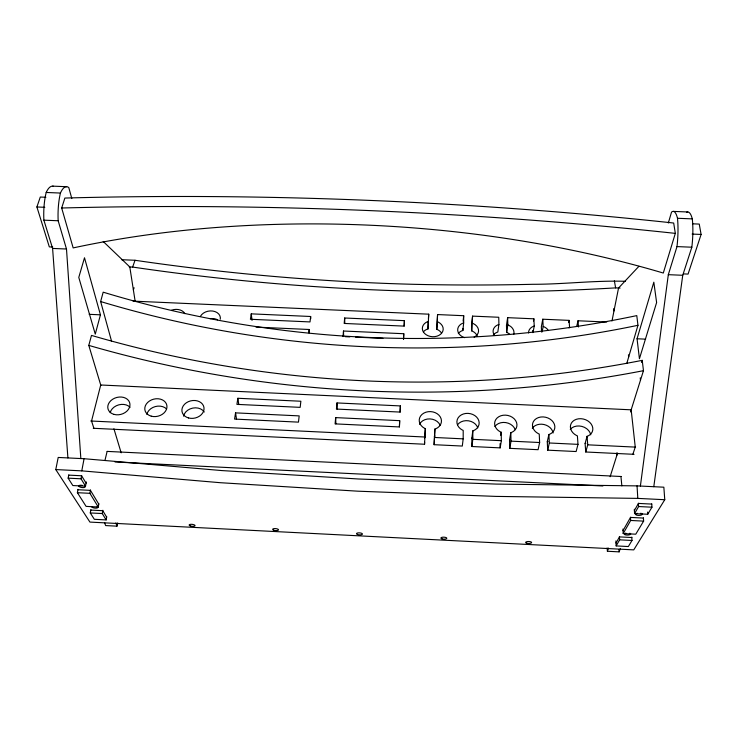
<?xml version="1.0" encoding="UTF-8"?>
<svg xmlns="http://www.w3.org/2000/svg" width="738" height="738" viewBox="0 0 738 738"><rect width="100%" height="100%" fill="white"/><g stroke="black" fill="none" stroke-linecap="round" stroke-linejoin="round"><path stroke-width="1.11" d="M93.274 428.28L424.544 444.239L425.328 428.584L424.534 428.271A11.135 9.077 5.1 0 1 421.988 414.433A11.135 9.077 5.1 0 1 438.999 415.245A11.135 9.077 5.1 0 1 435.715 428.806L434.913 429.036L434.092 444.691L462.302 446.056L463.178 438.852L463.206 430.392L462.412 430.079A11.181 9.077 7.9 0 1 459.506 416.214A11.181 9.077 7.9 0 1 476.564 417.025A11.181 9.077 7.9 0 1 473.611 430.614L472.809 430.844L471.868 438.077L471.877 446.518L500.152 447.874L501.36 440.687L501.185 432.2L500.373 431.887A11.236 9.059 10.5 0 1 497.108 417.985A11.236 9.059 10.5 0 1 514.202 418.806A11.236 9.059 10.5 0 1 511.6 432.422L510.807 432.662L509.524 439.885L509.746 448.335L538.094 449.7L539.635 442.523L539.238 434.018L538.426 433.704A11.31 9.031 13 0 1 534.801 419.765A11.31 9.031 13 0 1 551.941 420.586A11.31 9.031 13 0 1 549.681 434.239L548.888 434.47L547.273 441.693L547.707 450.171L576.12 451.536L578.002 444.359L577.393 435.835L576.562 435.521A11.393 9.004 15.2 0 1 572.587 421.555A11.393 9.004 15.2 0 1 589.754 422.376A11.393 9.004 15.2 0 1 587.845 436.057L587.061 436.296L585.105 443.501L585.76 451.997L634.043 454.322M458.326 333.456A10.387 7.97 6.1 0 1 462.126 330.716L462.864 330.523L463.667 322.93L463.695 315.716L437.569 314.563L436.804 329.36L437.533 329.628A10.36 7.97 4.1 0 1 441.25 332.69M462.864 330.523L462.874 328.465M434.092 444.691L434.913 429.036M436.804 329.36L437.569 314.563M423.381 331.888A10.36 7.97 4.1 0 1 427.247 329.166L427.985 328.964L428.723 314.176L133.061 301.122M424.544 444.239L424.608 442.136M424.728 437.929L425.328 428.584M427.985 328.964L428.197 321.786M399.424 426.887L399.692 420.66L335.67 417.616L335.098 423.88L399.396 426.942L399.692 420.66M400.116 412.191L400.383 405.918L336.998 402.939L336.436 409.073L400.088 412.072L400.383 405.918M403.548 339.12L403.778 333.724L343.502 331.021L342.995 336.574M404.166 326.076L404.396 320.652L344.674 318.004L344.185 323.447L404.138 326.113L404.396 320.652M403.52 339.296L403.778 333.724M428.427 318.521L428.723 314.176M463.123 321.15L463.695 315.716M308.761 332.81L309.139 329.489L255.994 327.1M310.643 316.491L310.015 321.925L250.403 319.268L251.261 313.853L310.643 316.491L310.763 318.659M493.344 335.015A10.433 7.961 8.1 0 1 497.08 332.284L497.809 332.082L498.906 324.499L498.75 317.266L472.56 316.113L471.693 323.714L471.702 330.91L472.44 331.178A10.387 7.97 6.1 0 1 477.274 336.214M471.702 330.91L472.56 316.113M640.39 486.047L668.314 274.674L676.986 246.593A34.861 7.86 -85.9 0 0 677.484 218.273A35.027 7.952 -86 0 0 671.525 212.12L668.333 222.996M471.877 446.518L472.827 439.322L472.809 430.844M653.794 486.702L682.742 275.283L691.838 247.212A34.88 8.303 -85.8 0 0 692.29 218.882A35.037 8.395 -85.9 0 0 686.589 212.295M533.03 332.561L534.22 326.067L533.878 318.816L507.633 317.663L506.48 325.264L506.665 332.478L507.412 332.746A10.433 7.961 8.1 0 1 509.589 334.102M506.665 332.478L507.836 324.895L507.633 317.663M235.56 412.865L234.573 419.083L298.466 422.136L299.185 415.891L235.56 412.865L236.511 419.129M237.876 398.271L236.907 404.369L300.172 407.358L300.873 401.241L237.876 398.271L238.798 404.581M500.668 435.3L501.185 432.2M90.875 509.663L90.276 512.947L94.335 519.312L106.143 519.912L106.706 516.665M106.143 519.912L102.25 513.547L102.831 510.272M78.034 489.303L77.389 492.698L86.106 506.388L98.255 507.006L98.846 503.685M509.746 448.335L511.037 441.149L510.807 432.662M533.491 320.993L533.878 318.816M98.255 507.006L89.898 493.325L90.516 489.921M68.763 474.931L68.136 478.159L72.831 485.539L85.525 486.167L86.318 481.914M85.525 486.167L81.023 478.796L81.632 475.567M55.774 469.571L81.78 470.862L84.077 458.713L221.889 470.576L358.465 478.99L496.065 484.082L637.042 485.881L663.849 487.2L664.763 499.718L633.757 549.875L89.935 522.089L55.774 469.571L58.21 457.449L84.077 458.713M568.878 327.838L569.607 327.635L569.081 320.375L542.781 319.213L541.341 326.805L541.609 331.971M542.126 331.869L543.168 326.464L542.781 319.213M611.977 320.993L618.555 288.005L638.923 266.298M568.611 322.543L569.081 320.375M104.547 522.55L105.617 525.576L116.973 526.166L117.693 522.919M547.707 450.171L549.34 442.984L548.888 434.47M576.775 326.187L578.002 320.772L606.691 322.036M104.971 460.364L107.121 451.398M100.442 314.822L95.267 334.13L78.782 277.414L84.501 257.774L100.442 314.822L89.15 314.323M100.875 385.513L88.791 345.393L91.484 335.412C269.656 387.45 460.078 396.26 642.217 360.347L643.471 370.679L630.51 411.915M111.567 341.233L100.645 301.547L103.182 292.174C275.44 344.462 460.613 352.755 636.783 315.606L637.964 325.301L626.756 363.53M585.76 451.997L587.734 444.829L587.061 436.296M637.051 338.77L653.822 282.184L656.617 302.543L639.431 358.742L637.051 338.77L645.612 339.148M675.325 233.374L663.296 273.042A619.265 290.92 3.7 0 0 73.163 247.913L61.678 208.005L64.87 198.052A1422.855 435.475 3.4 0 1 673.683 223.033L675.325 233.374A1429.598 431.887 3.4 0 0 61.678 208.005M641.562 362.459L642.217 360.347M610.132 476.73L617.586 453.021M692.585 223.808L699.255 224.084L701.1 234.444L688.065 274.093L683.563 273.899M632.863 454.267L635.252 447.108L631.165 409.821L100.728 384.996L91.54 421.038L93.91 428.308M52.721 247.046L49.317 246.898L36.9 206.981L40.286 197.046L45.876 197.267M133.375 289.896L134.104 287.755M620.28 548.657L619.127 551.858L607.411 551.258L608.509 548.057M129.233 266.925L132.628 267.064L135.026 260.274C226.917 273.743 319.6 281.805 412.441 284.278C452.551 285.246 492.68 285.246 532.799 284.296C563.694 284.333 594.533 280.32 625.4 281.307M616.009 543.011L619.477 536.895L631.829 537.522M623.038 530.594L630.501 517.421L643.425 518.067M634.403 510.53L638.425 503.417L651.755 504.082M631.802 537.089L631.996 540.465L628.352 546.544L616.156 545.917L619.625 539.838L619.45 536.461M643.407 517.864L643.619 521.111L635.759 534.201L623.195 533.565L630.676 520.465L630.483 517.218M651.746 503.879L651.968 507.2L647.724 514.266L634.579 513.611L638.61 506.536L638.407 503.215M585.105 443.501L585.889 443.27M547.273 441.693L548.057 441.453M509.524 439.885L510.318 439.645M471.868 438.077L472.661 437.846M434.295 436.278L435.088 436.047M534.22 326.067L533.482 326.27A10.572 7.97 9.9 0 0 528.556 332.958M498.906 324.499L498.168 324.702A10.517 7.989 8 0 0 494.543 335.467M463.667 322.93L462.92 323.133A10.48 7.989 6 0 0 457.708 330.532A10.48 7.989 6 0 0 464.516 337.672M428.51 321.371L427.763 321.574A10.443 7.989 4 0 0 424.636 333.511A10.443 7.989 4 0 0 440.632 334.222A10.443 7.989 4 0 0 438.132 322.036L437.403 321.768M637.964 325.301C460.494 362.201 274.185 353.797 100.645 301.547M643.471 370.679C459.959 406.297 268.328 397.358 88.791 345.393M620.086 288.078L615.63 287.885C454.47 297.386 292.359 290.569 132.628 267.064M664.763 499.718L637.807 498.39L496.047 496.397L357.69 491.176L220.367 482.707L81.78 470.862M52.666 186.142L66.669 186.714M673.231 211.391L687.779 211.981M67.905 457.92L52.601 248.429L43.883 220.164A34.206 10.627 -89.5 0 1 46.199 192.47L60.442 193.052A34.382 10.332 -89.3 0 1 68.791 187.581L71.807 198.522M677.484 218.273L692.29 218.882M36.9 206.981L44.787 207.304M692.133 234.075L701.1 234.444M43.883 220.164L58.164 220.754L66.494 249.02L80.839 458.556M676.986 246.593L691.838 247.212M52.601 248.429L66.494 249.02M668.314 274.674L682.742 275.283M121.539 259.702L135.026 260.274M345.283 336.676L349.849 336.879M355.559 337.137L382.967 338.364M90.756 421.001L425.079 437.025M434.71 437.486L463.178 438.852M472.827 439.322L501.36 440.687M511.037 441.149L539.635 442.523M549.34 442.984L578.002 444.359M587.734 444.829L635.575 447.117M107.204 451.398L621.341 476.517M115.045 461.997L602.909 485.982M68.726 475.124L81.595 475.77L86.088 483.178M68.136 478.159L81.023 478.796M638.61 506.536L651.968 507.2M77.951 489.737L90.442 490.364L98.772 504.109M77.389 492.698L89.898 493.325M630.676 520.465L643.619 521.111M90.792 510.087L102.757 510.696L106.632 517.089M90.276 512.947L102.25 513.547M619.625 539.838L631.996 540.465M543.168 326.464L543.924 326.731A10.572 7.97 9.9 0 1 547.919 329.821M507.836 324.895L508.583 325.163A10.517 7.989 8 0 1 513.731 334.379M472.578 323.327L473.326 323.595A10.48 7.989 6 0 1 474.128 337.128M103.209 241.483L129.796 266.944L135.119 301.067M115.875 522.901L116.973 526.166M113.92 428.769L121.17 452.828M614.367 280.827L615.63 287.885M613.592 308.724L613.979 310.947M251.261 313.853L252.036 320.384M640.224 377.865L640.492 380.153M628.435 354.849L628.675 356.98M620.935 476.499L621.857 485.881M616.691 452.975L616.903 455.171M618.924 549.625L619.127 551.858M607.125 547.919L607.411 551.258M578.002 320.772L578.491 326.989M647.586 512.071L647.724 514.266M637.042 485.881L637.807 498.39M634.32 509.229L634.579 513.611M309.139 329.489L309.333 332.727M622.955 529.017L623.195 533.565M615.898 540.917L616.156 545.917M532.698 330.541L532.79 332.607M335.67 417.616L335.882 423.861M336.998 402.939L337.192 409.221M343.502 331.021L343.622 336.427M500.069 443.649L500.152 447.874M344.674 318.004L344.784 323.429M419.507 424.322A11.033 9.05 5.2 0 1 430.005 418.907A11.033 9.05 5.2 0 1 440.18 425.309M110.174 412.671A11.181 8.681 -15.8 0 1 118.781 404.848A11.181 8.681 -15.8 0 1 130.072 407.302M532.292 428.261A11.208 9.004 13.2 0 1 544.063 424.525A11.208 9.004 13.2 0 1 553.103 432.994M570.253 429.396A11.291 8.967 15.4 0 1 581.941 426.416A11.291 8.967 15.4 0 1 590.732 434.783M494.903 426.481A11.135 9.022 10.7 0 1 505.798 422.579A11.135 9.022 10.7 0 1 515.189 429.627M457.588 424.71A11.079 9.04 8 0 1 468.575 420.817A11.079 9.04 8 0 1 477.781 427.846M183.587 416.177A11.079 8.819 -12 0 1 192.766 408.086A11.079 8.819 -12 0 1 204.26 412.016M146.844 414.424A11.125 8.755 -14.1 0 1 155.266 406.573A11.125 8.755 -14.1 0 1 166.631 409.036M171.511 310.2A10.47 7.777 -10.1 0 1 184.869 313.678M200.459 316.279A10.443 7.832 -8.5 0 1 212.802 311.049A10.443 7.832 -8.5 0 1 220.284 319.213M210.026 318.687A10.36 7.804 -8.6 0 1 217.581 319.812M640.649 513.251A3.321 1.144 -1.2 0 1 641.525 514.949A3.321 1.144 -1.2 0 1 636.433 515.05A3.321 1.144 -1.2 0 1 637.318 513.307M629.726 533.26A3.173 1.042 -0.8 0 1 629.551 534.801A3.173 1.042 -0.8 0 1 624.911 534.672A3.173 1.042 -0.8 0 1 625.889 533.15M84.446 486.038A3.256 1.107 8.4 0 1 83.274 487.606A3.256 1.107 8.4 0 1 78.763 486.185A3.256 1.107 8.4 0 1 82.269 485.355M97.13 506.729A3.109 1.015 7.9 0 1 95.589 508.15A3.109 1.015 7.9 0 1 91.65 506.572M46.199 192.47A34.363 10.747 -89.4 0 1 53.413 186.271M58.164 220.754A34.216 10.212 -89.4 0 1 60.442 193.052M114.049 414.396A11.273 8.708 -15.6 0 0 129.943 404.055A11.273 8.708 -15.6 0 0 112.61 399.286A11.273 8.708 -15.6 0 0 114.049 414.396M151.262 416.177A11.218 8.782 -13.9 0 0 166.917 405.808A11.218 8.782 -13.9 0 0 149.436 401.029A11.218 8.782 -13.9 0 0 151.262 416.177M188.568 417.957A11.171 8.856 -11.9 0 0 203.974 407.56A11.171 8.856 -11.9 0 0 186.354 402.773A11.171 8.856 -11.9 0 0 188.568 417.957M190.312 525.917A2.989 0.969 6.3 0 0 195.044 525.724A2.989 0.969 6.3 0 0 190.93 524.303A2.989 0.969 6.3 0 0 190.312 525.917M273.641 530.17A2.97 0.987 5 0 0 278.484 529.976A2.97 0.987 5 0 0 274.591 528.565A2.97 0.987 5 0 0 273.641 530.17M357.404 534.45A2.97 0.987 3.6 0 0 362.358 534.257A2.97 0.987 3.6 0 0 358.677 532.854A2.97 0.987 3.6 0 0 357.404 534.45M442.2 538.934A2.989 0.996 2.2 0 0 446.813 538.316A2.989 0.996 2.2 0 0 442.477 537.227A2.989 0.996 2.2 0 0 442.2 538.934M526.812 543.251A3.017 0.987 0.8 0 0 531.618 542.642A3.017 0.987 0.8 0 0 527.43 541.563A3.017 0.987 0.8 0 0 526.812 543.251"/></g></svg>
